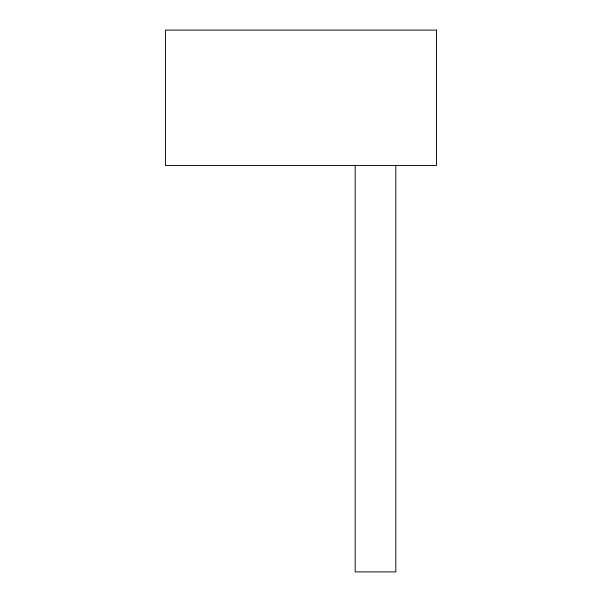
<?xml version="1.0" encoding="UTF-8"?>
<svg xmlns="http://www.w3.org/2000/svg" width="602" height="602" viewBox="0 0 602 602"><rect width="100%" height="100%" fill="white"/><g stroke="black" fill="none" stroke-linecap="round" stroke-linejoin="round"><path stroke-width="0.9" d="M395.815 165.55L395.815 571.9L355.18 571.9L355.18 165.55M436.45 30.1L165.55 30.1L165.55 165.55L436.45 165.55L436.45 30.1"/></g></svg>
